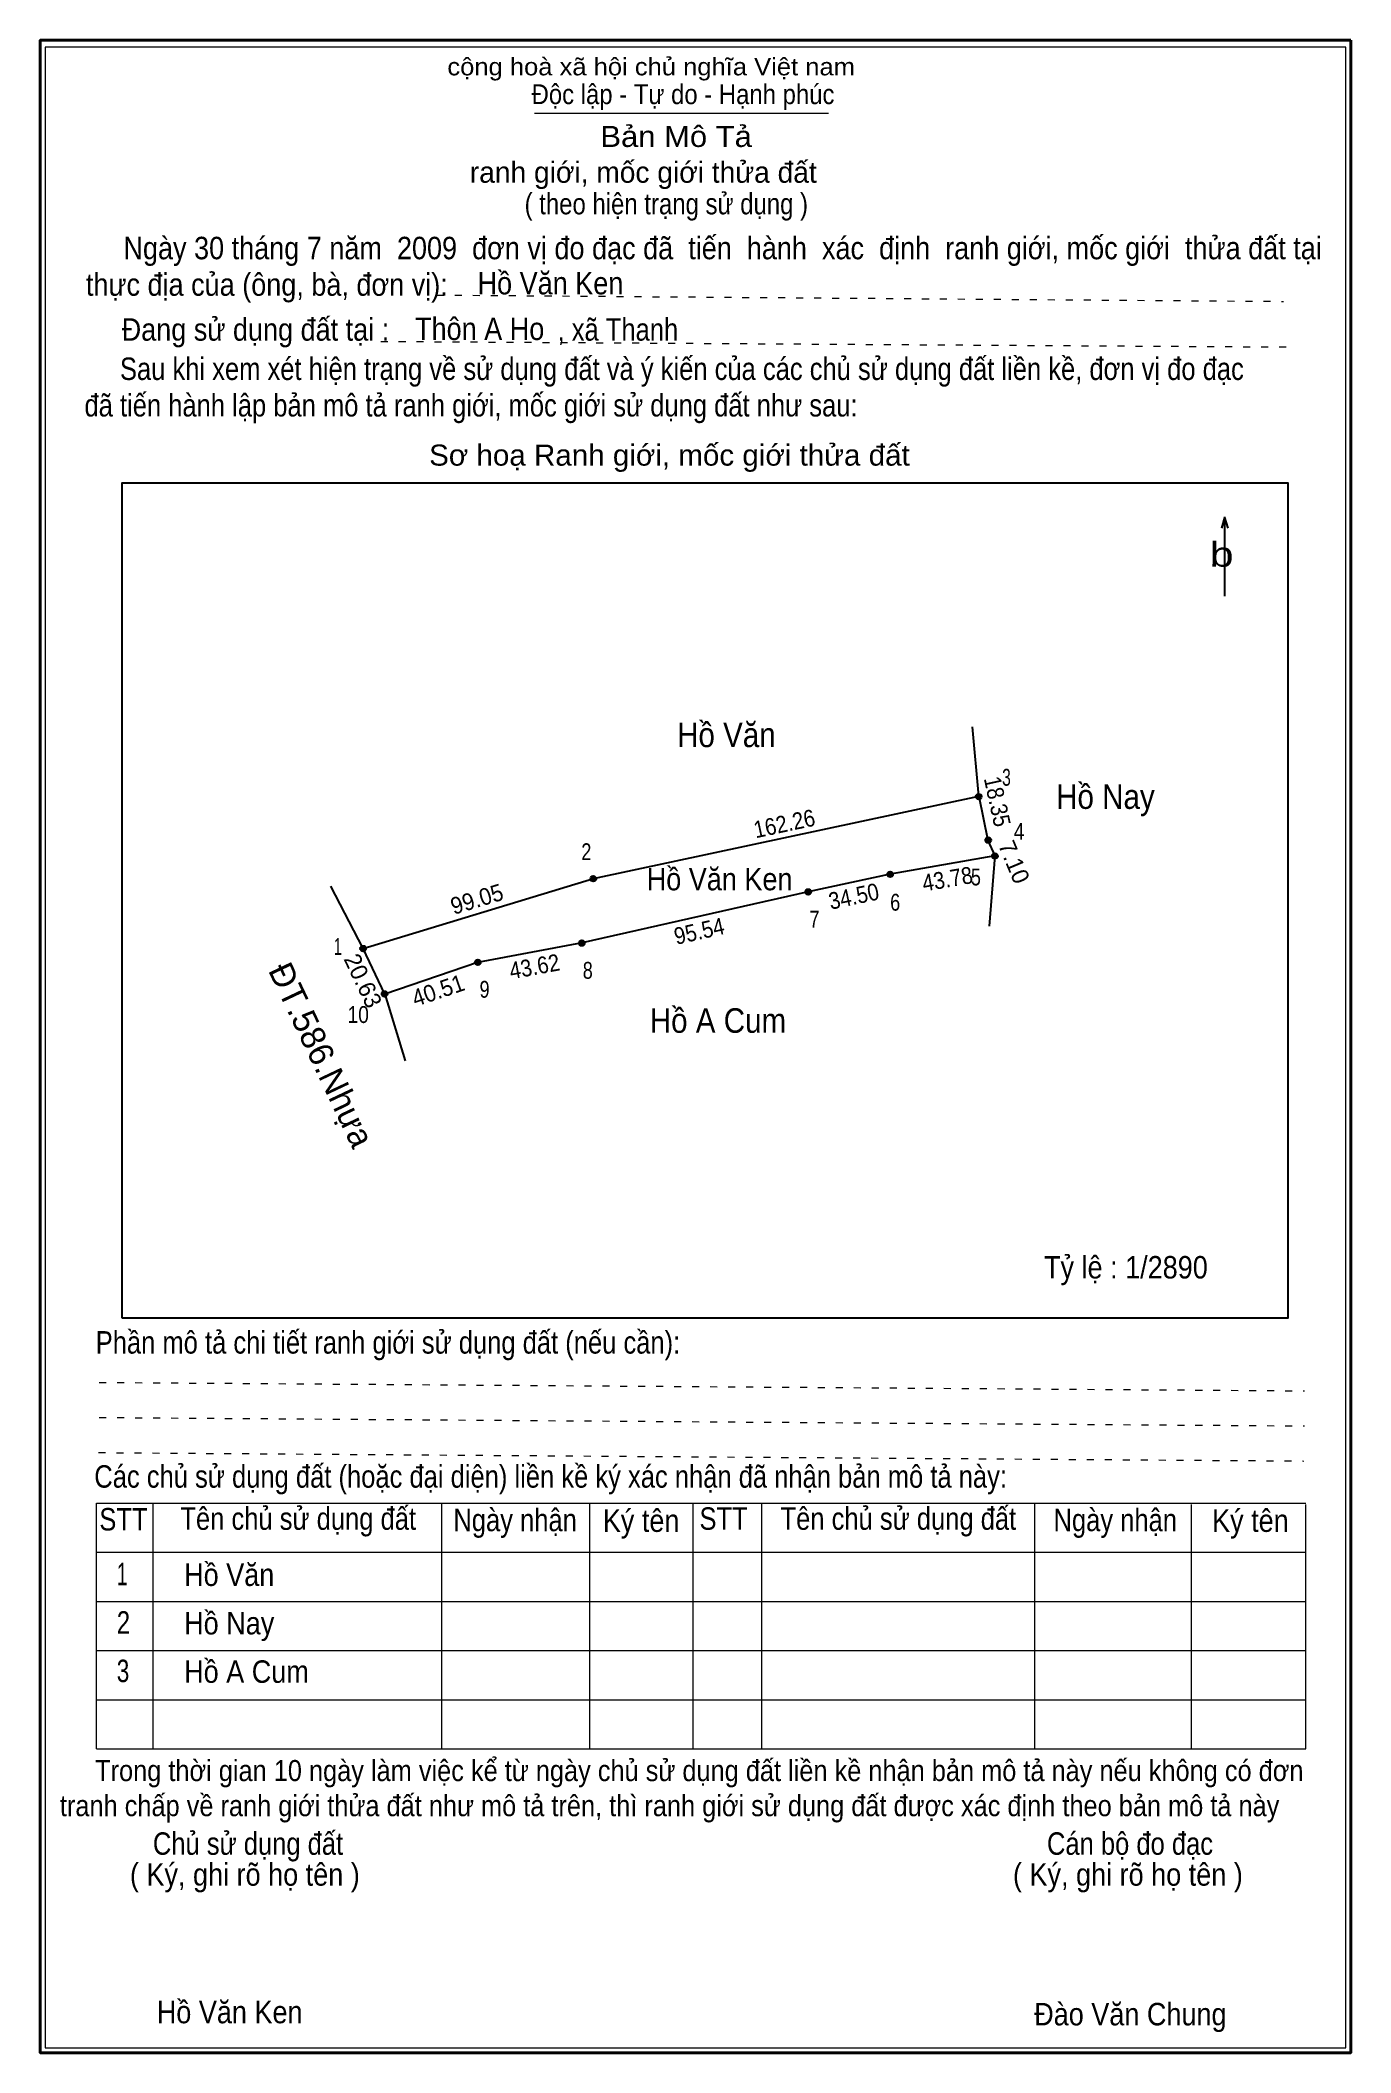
# Model space of a CAD drawing. Header units: metres. Extents: x 987.7 to 1006.3, y 990.8 to 1019.5.
import ezdxf
from ezdxf.enums import TextEntityAlignment as Align

# ---------------------------------------------------------------- set-up
doc = ezdxf.new("R2010")
doc.units = ezdxf.units.M
doc.header["$LTSCALE"] = 0.13
doc.linetypes.add('DOTTED', pattern=[1.5, 0.3, -1.2])
doc.layers.add('1', color=7, linetype='Continuous')
for name, color, linetype, lineweight in [('10', 7, 'Continuous', 25), ('2', 7, 'Continuous', 13), ('3', 7, 'Continuous', 25), ('4', 7, 'Continuous', 13)]:
    doc.layers.add(name, color=color, linetype=linetype, lineweight=lineweight)

msp = doc.modelspace()

# ---------------------------------------------------------------- hatches: boundary and pattern name
at = {"layer": '3'}
for points in [[(1001.0796, 1008.7151, 1), (1000.9996, 1008.7151, 1)], [(1001.2149, 1008.0948, 1), (1001.1349, 1008.0948, 1)], [(1001.31, 1007.8682, 1), (1001.23, 1007.8682, 1)], [(995.5891, 1007.5454, 1), (995.5091, 1007.5454, 1)], [(999.8182, 1007.607, 1), (999.7382, 1007.607, 1)], [(998.6509, 1007.3572, 1), (998.5709, 1007.3572, 1)], [(995.4272, 1006.6276, 1), (995.3472, 1006.6276, 1)], [(992.31, 1006.5501, 1), (992.23, 1006.5501, 1)], [(993.943, 1006.3539, 1), (993.863, 1006.3539, 1)], [(992.6155, 1005.9049, 1), (992.5355, 1005.9049, 1)]]:
    msp.add_hatch(color=256, dxfattribs=at).paths.add_polyline_path(points)

# ---------------------------------------------------------------- linework, layer by layer
at = {"layer": '10'}
for p, q in [((1001.04, 1008.72), (1000.95, 1009.71)), ((1001.27, 1007.87), (1001.19, 1006.87)), ((992.27, 1006.55), (991.81, 1007.44)), ((992.58, 1005.9), (992.87, 1004.95))]:
    msp.add_line(p, q, dxfattribs=at)
msp.add_lwpolyline([(992.27, 1006.55), (995.55, 1007.55), (1001.04, 1008.72), (1001.17, 1008.09), (1001.27, 1007.87), (999.78, 1007.61), (998.61, 1007.36), (995.39, 1006.63), (993.9, 1006.35), (992.58, 1005.9)], close=True, dxfattribs=at)
at = {"layer": '2'}
for p, q in [((994.71, 1018.45), (998.9, 1018.45)), ((988.47, 998.65), (1005.7, 998.65)), ((988.47, 995.15), (988.47, 998.65)), ((989.28, 995.15), (989.28, 998.65)), ((993.39, 995.15), (993.39, 998.65)), ((995.5, 995.15), (995.5, 998.65)), ((996.97, 995.15), (996.97, 998.65)), ((997.95, 995.15), (997.95, 998.65)), ((1001.84, 995.15), (1001.84, 998.65)), ((1004.07, 995.15), (1004.07, 998.63)), ((1005.7, 995.15), (1005.7, 998.63)), ((988.47, 997.95), (1005.7, 997.95)), ((988.47, 997.25), (1005.7, 997.25)), ((988.47, 996.55), (1005.7, 996.55)), ((988.47, 995.85), (1005.7, 995.85)), ((988.47, 995.15), (1005.7, 995.15))]:
    msp.add_line(p, q, dxfattribs=at)
at = {"layer": '2', "linetype": 'DOTTED'}
for p, q in [((993.32, 1015.86), (1005.38, 1015.77)), ((992.52, 1015.2), (1005.47, 1015.12)), ((988.51, 1000.37), (1005.68, 1000.25)), ((988.51, 999.87), (1005.68, 999.75)), ((988.5, 999.37), (1005.67, 999.25))]:
    msp.add_line(p, q, dxfattribs=at)
at = {"layer": '2', "lineweight": 25}
for p, q in [((1004.54, 1012.69), (1004.5, 1012.54)), ((1004.54, 1012.7), (1004.54, 1011.57)), ((1004.54, 1012.69), (1004.59, 1012.54))]:
    msp.add_line(p, q, dxfattribs=at)
at = {"layer": '2', "lineweight": 40}
msp.add_lwpolyline([(1006.34, 1019.49), (987.67, 1019.49), (987.67, 990.82), (1006.34, 990.82)], close=True, dxfattribs=at)
at = {"layer": '2'}
msp.add_lwpolyline([(1006.27, 1019.39), (987.74, 1019.39), (987.74, 990.89), (1006.27, 990.89)], close=True, dxfattribs=at)
at = {"layer": '2', "lineweight": 25}
msp.add_lwpolyline([(988.83, 1001.29), (1005.45, 1001.29), (1005.45, 1013.18), (988.83, 1013.18)], close=True, dxfattribs=at)
at = {"layer": '3'}
for centre in [(1001.0396, 1008.7151), (1001.1749, 1008.0948), (1001.27, 1007.8682), (995.5491, 1007.5454), (999.7782, 1007.607), (998.6109, 1007.3572), (995.3872, 1006.6276), (992.27, 1006.5501), (993.903, 1006.3539), (992.5755, 1005.9049)]:
    msp.add_circle(centre, 0.04, dxfattribs=at)
at = {"layer": '4'}
for p, q in [((999.79, 1007.61), (999.77, 1007.61)), ((999.78, 1007.6), (999.78, 1007.62)), ((998.62, 1007.36), (998.6, 1007.36)), ((998.61, 1007.35), (998.61, 1007.37)), ((993.91, 1006.35), (993.89, 1006.35)), ((993.9, 1006.34), (993.9, 1006.36))]:
    msp.add_line(p, q, dxfattribs=at)

# ---------------------------------------------------------------- texts
at = {"layer": '1'}
for s, width, p in [('3', 0.7, (1001.435, 1008.87)), ('4', 0.85, (1001.615, 1008.1)), ('2', 0.8, (995.45, 1007.81)), ('5', 0.8, (1001, 1007.45)), ('6', 0.8, (999.85, 1007.09)), ('7', 0.8, (998.7, 1006.85)), ('1', 0.65, (991.91, 1006.46)), ('8', 0.8, (995.47, 1006.12)), ('9', 0.8, (994, 1005.85)), ('10', 0.85, (992.2, 1005.49))]:
    msp.add_text(s, height=0.24, dxfattribs=dict(at, width=width)).set_placement(p, align=Align.CENTER)
at = {"layer": '2'}
for s, height, width, p in [('cộng hoà xã hội chủ nghĩa Việt nam', 0.2474, 1.1, (993.47, 1018.99)), ('Độc lập - Tự do - Hạnh phúc', 0.2828, 0.9, (994.67, 1018.58)), ('Bản Mô Tả', 0.3, 1.1, (995.65, 1017.97)), ('( theo hiện trạng sử dụng )', 0.3, 0.85, (994.57, 1017.01)), ('     Ngày 30 tháng 7 năm  2009  đơn vị đo đạc đã  tiến  hành  xác  định  ranh giới, mốc giới  thửa đất tại ', 0.32, 0.9, (988.32, 1016.37)), ('thực địa của (ông, bà, đơn vị): ', 0.32, 0.9, (988.32, 1015.85)), ('Đang sử dụng đất tại :', 0.32, 0.9, (988.83, 1015.21)), (', xã Thanh', 0.32, 0.85, (995.04, 1015.21)), ('     Sau khi xem xét hiện trạng về sử dụng đất và ý kiến của các chủ sử dụng đất liền kề, đơn vị đo đạc ', 0.32, 0.85, (988.3, 1014.65)), ('đã tiến hành lập bản mô tả ranh giới, mốc giới sử dụng đất như sau:', 0.32, 0.85, (988.3, 1014.13)), ('Sơ hoạ Ranh giới, mốc giới thửa đất', 0.3, 1.05, (993.21, 1013.43)), ('Phần mô tả chi tiết ranh giới sử dụng đất (nếu cần):', 0.32, 0.85, (988.46, 1000.78)), ('Các chủ sử dụng đất (hoặc đại diện) liền kề ký xác nhận đã nhận bản mô tả này:', 0.32, 0.85, (988.44, 998.87)), ('     Trong thời gian 10 ngày làm việc kể từ ngày chủ sử dụng đất liền kề nhận bản mô tả này nếu không có đơn ', 0.3, 0.9, (987.95, 994.69)), ('tranh chấp về ranh giới thửa đất như mô tả trên, thì ranh giới sử dụng đất được xác định theo bản mô tả này', 0.3, 0.9, (987.95, 994.19))]:
    msp.add_text(s, height=height, dxfattribs=dict(at, width=width)).set_placement(p)
msp.add_text('ranh giới, mốc giới thửa đất', height=0.3, dxfattribs=at).set_placement((993.79, 1017.46))
for s, height, width, p in [('b', 0.3535, 1.3, (1004.5, 1011.99)), ('Hồ Văn', 0.35, 0.9, (997.445, 1009.42)), ('Hồ Nay', 0.35, 0.9, (1002.845, 1008.54)), ('Hồ A Cum', 0.35, 0.9, (997.325, 1005.35)), ('STT', 0.32, 0.85, (988.855, 998.26)), ('Tên chủ sử dụng đất', 0.32, 0.85, (991.345, 998.27)), ('Ngày nhận', 0.32, 0.85, (994.435, 998.25)), ('Ký tên', 0.32, 0.9, (996.23, 998.24)), ('STT', 0.32, 0.85, (997.405, 998.27)), ('Tên chủ sử dụng đất', 0.32, 0.85, (999.895, 998.27)), ('Ngày nhận', 0.32, 0.85, (1002.985, 998.25)), ('Ký tên', 0.32, 0.9, (1004.91, 998.24)), ('Chủ sử dụng đất', 0.32, 0.85, (990.63, 993.64)), ('Cán bộ đo đạc', 0.32, 0.85, (1003.195, 993.64)), ('( Ký, ghi rõ họ tên )', 0.32, 0.9, (990.585, 993.2)), ('( Ký, ghi rõ họ tên )', 0.32, 0.9, (1003.165, 993.2)), ('( Ký, ghi rõ họ tên )', 0.32, 0.9, (1003.165, 993.2))]:
    msp.add_text(s, height=height, dxfattribs=dict(at, width=width)).set_placement(p, align=Align.CENTER)
msp.add_text('ĐT.586.Nhựa', height=0.35, rotation=295.336, dxfattribs=at).set_placement((991.5182, 1004.9599), align=Align.CENTER)
at = {"layer": '3'}
for s, height, rotation, width, p in [('18.35', 0.24, 282.302, 0.9, (1001.1884, 1008.6206)), ('162.26', 0.24, 12.027, 0.9, (998.295, 1008.2127)), ('99.05', 0.2399, 16.885, 0.95, (993.9252, 1007.1408)), ('34.50', 0.2399, 12.079, 0.9, (999.2849, 1007.1781)), ('43.78', 0.24, 9.931, 0.9, (1000.6143, 1007.4238)), ('95.54', 0.2399, 12.753, 0.9, (997.0835, 1006.6823)), ('43.62', 0.24, 10.447, 0.9, (994.7332, 1006.177)), ('40.51', 0.24, 18.69, 0.95, (993.3765, 1005.8406))]:
    msp.add_text(s, height=height, rotation=rotation, dxfattribs=dict(at, width=width)).set_placement(p, align=Align.CENTER)
for s, rotation, p in [('7.10', 292.775, (1001.4332, 1007.7365)), ('20.63', 295.336, (992.1598, 1006.0414))]:
    msp.add_text(s, height=0.24, rotation=rotation, dxfattribs=at).set_placement(p, align=Align.CENTER)
at = {"layer": '4'}
for s, width, p in [('Hồ Văn Ken', 0.9, (993.9, 1015.87)), ('Thôn A Ho', 0.9, (993.01, 1015.22)), ('Hồ Văn Ken', 0.9, (996.31, 1007.38)), ('Tỷ lệ : 1/2890', 0.9, (1001.97, 1001.85)), ('1', 0.65, (988.76, 997.48)), ('Hồ Văn', 0.9, (989.72, 997.47)), ('2', 0.8, (988.76, 996.79)), ('Hồ Nay', 0.9, (989.72, 996.78)), ('3', 0.75, (988.76, 996.1)), ('Hồ A Cum', 0.9, (989.72, 996.09)), ('Hồ Văn Ken', 0.9, (989.33, 991.24)), ('Đào Văn Chung', 0.9, (1001.83, 991.21))]:
    msp.add_text(s, height=0.32, dxfattribs=dict(at, width=width)).set_placement(p)

doc.saveas('drawing.dxf')
